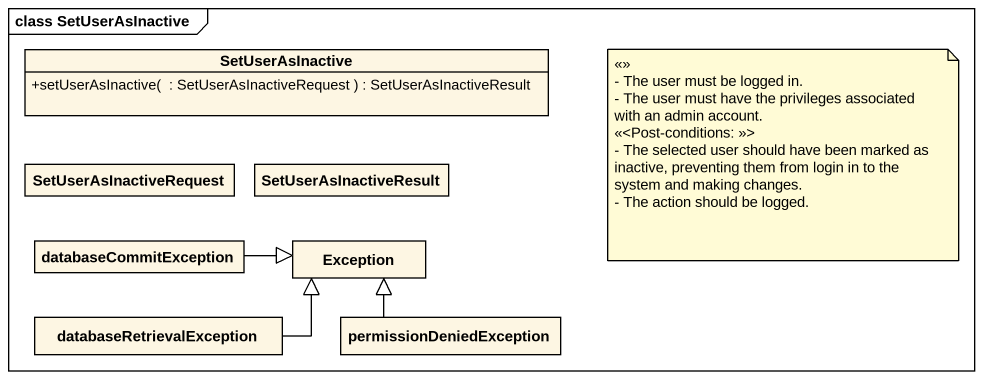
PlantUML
@startuml
mainframe class SetUserAsInactive
hide circle
hide empty members
skinparam classAttributeIconSize 0
class SetUserAsInactive {
  +setUserAsInactive(  : SetUserAsInactiveRequest ) : SetUserAsInactiveResult
}
class SetUserAsInactiveRequest
class SetUserAsInactiveResult
class databaseCommitException
class "Exception" as Exception_
class databaseRetrievalException
class permissionDeniedException
databaseCommitException -right-|> Exception_
databaseRetrievalException -right-|> Exception_
permissionDeniedException -up-|> Exception_
note as N1
  <<>>
  - The user must be logged in.
  - The user must have the privileges associated with an admin account.
  <<<Post-conditions: >>>
  - The selected user should have been marked as inactive, preventing them from login in to the system and making changes.
  - The action should be logged.
end note
@enduml
